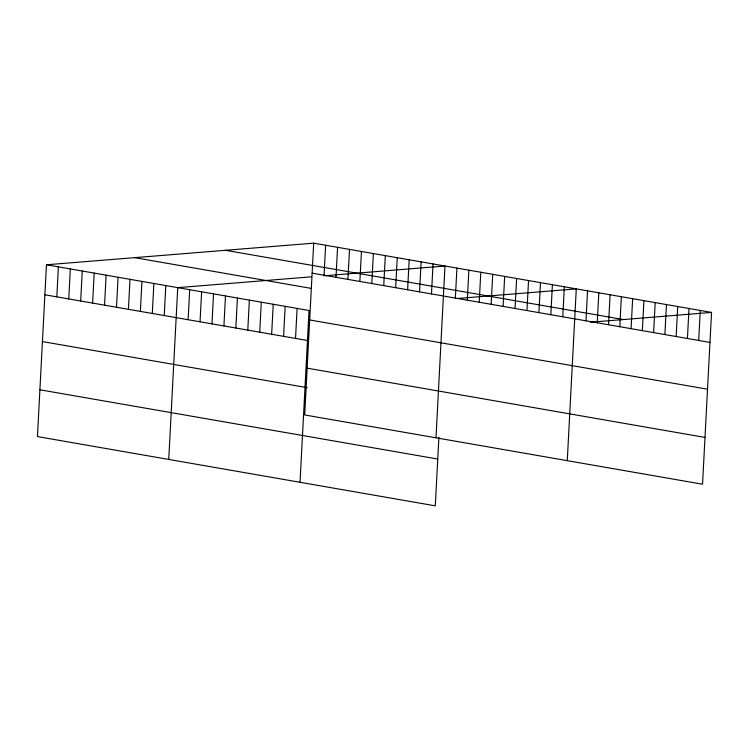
<?xml version="1.0" encoding="UTF-8"?>
<svg xmlns="http://www.w3.org/2000/svg" width="749" height="749" viewBox="0 0 749 749"><rect width="100%" height="100%" fill="white"/><g stroke="black" fill="none" stroke-linecap="round" stroke-linejoin="round"><path stroke-width="1.12" d="M313.7 243.163L304.693 414.955L702.543 484.219L711.55 312.417L313.7 243.163L46.457 264.781L37.45 436.583L435.3 505.837L438.895 437.238M56.821 296.857L58.385 266.859M68.749 298.935L70.322 268.938M80.686 301.014L82.259 271.016M92.623 303.092L94.196 273.095M104.56 305.171L106.133 275.173M116.498 307.249L118.07 277.252M128.435 309.328L129.998 279.33M140.363 311.406L141.935 281.409M152.3 313.475L153.873 283.487M164.237 315.554L165.81 285.566M168.74 459.437L177.747 287.644L311.369 276.83M188.111 319.711L189.684 289.723M200.039 321.789L201.612 291.792M211.976 323.868L213.549 293.87M223.914 325.946L225.486 295.949M235.851 328.025L237.424 298.027M247.788 330.103L249.361 300.106M259.725 332.182L261.289 302.184M271.653 334.26L273.226 304.263M283.59 336.338L285.163 306.341M295.527 338.417L297.1 308.419M300.031 482.29L309.037 310.498L46.457 264.781M324.064 275.229L325.637 245.232M336.001 277.308L337.574 247.31M347.929 279.386L349.502 249.389M359.866 281.465L361.439 251.467M371.804 283.543L373.377 253.546M383.741 285.622L385.314 255.624M395.678 287.7L397.251 257.703M407.615 289.779L409.179 259.781M419.543 291.857L421.116 261.86M431.48 293.926L433.053 263.938M435.984 437.809L444.99 266.017L323.858 275.819M455.355 298.083L456.927 268.095M467.292 300.162L468.865 270.174M479.22 302.24L480.792 272.252M491.157 304.319L492.73 274.321M503.094 306.397L504.667 276.4M515.031 308.476L516.604 278.478M526.968 310.554L528.541 280.557M538.906 312.633L540.478 282.635M550.833 314.711L552.406 284.714M562.771 316.79L564.343 286.792M567.274 460.663L576.281 288.871L457.424 298.486M585.98 320.825L587.553 290.837M597.253 322.791L598.826 292.793M608.525 324.748L610.098 294.76M619.798 326.714L621.37 296.716M631.07 328.68L632.643 298.682M642.342 330.637L643.915 300.649M653.615 332.603L655.188 302.605M664.887 334.56L666.46 304.571M676.16 336.526L677.733 306.528M687.432 338.492L689.005 308.494M698.705 340.449L700.278 310.461M590.418 322.22L711.55 312.417M225.505 250.297L623.355 319.551M312.127 273.151L709.977 342.415M134.642 257.647L311.509 288.44M309.674 319.945L707.524 389.208M44.884 294.778L307.464 340.495M307.146 368.162L704.996 437.425M42.431 341.572L307.268 387.682M39.903 389.789L437.753 459.043"/></g></svg>
